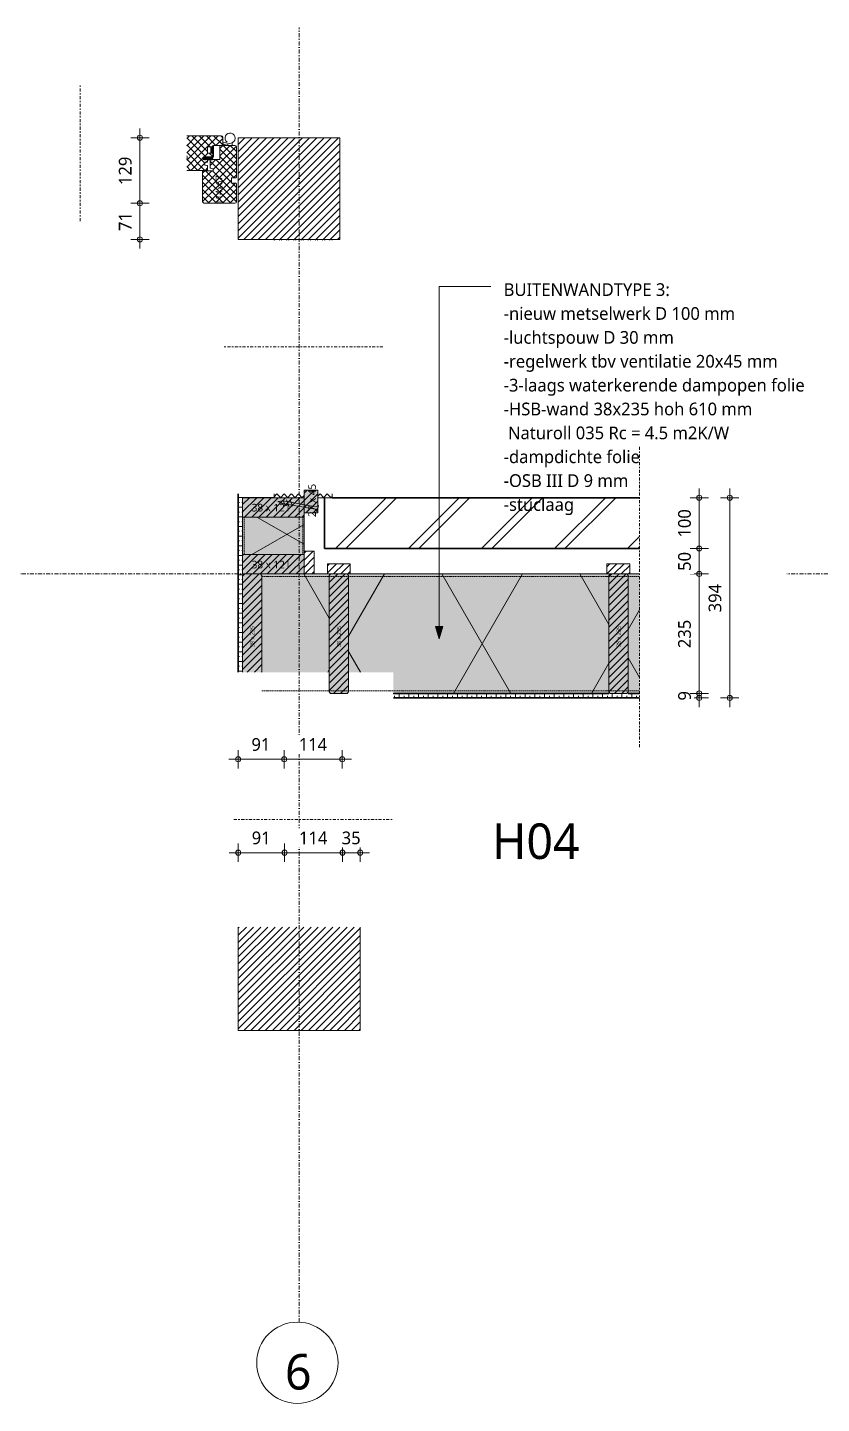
# Model space of a CAD drawing. Header units: millimetres. Extents: x 1789 to 13769, y 2055 to 27197.
# Drawn here: x 6927 to 8489, y 17776 to 20483 of the extents above; entities that cross this region are included whole.
import ezdxf

# ---------------------------------------------------------------- set-up
doc = ezdxf.new("R2010")
doc.units = ezdxf.units.MM
for name, pattern in [('MV_center', [15, 6, -3, 3, -3]), ('MV_hidden', [3.75, 2.5, -1.25]), ('MV_stramien', [16, 8, -4, 0, -4])]:
    doc.linetypes.add(name, pattern=pattern)
for name, color, linetype, lineweight in [('A-ANNO-DIMS', 211, 'Continuous', 13), ('A-ANNO-DIMS-10', 211, 'Continuous', 13), ('A-ANNO-NOTE', 131, 'Continuous', 18), ('A-DETL', 90, 'Continuous', 13), ('A-DETL-GENF', 92, 'Continuous', 18), ('A-DETL-MEDM', 33, 'Continuous', 18), ('G-ANNO-TEXT', 231, 'Continuous', 13)]:
    doc.layers.add(name, color=color, linetype=linetype, lineweight=lineweight)
doc.styles.add('Segoe UI', font='segoeui.ttf', dxfattribs={"height": 8})
doc.styles.add('Segoe UI_1', font='segoeui.ttf', dxfattribs={"height": 15})
doc.styles.add('Segoe UI_2', font='segoeui.ttf', dxfattribs={"height": 25})
doc.styles.add('Segoe UI_3', font='segoeui.ttf', dxfattribs={"height": 70})
doc.styles.add('Segoe UI_4', font='segoeui.ttf', dxfattribs={"height": 13})
doc.styles.add('Segoe UI_B', font='segoeui.ttf', dxfattribs={"height": 25})
doc.dimstyles.new('2_5_mm_1', dxfattribs={"dimscale": 304.8, "dimtxt": 26.184099, "dimasz": 0.032808, "dimexe": 0.059055, "dimexo": 0.0625, "dimgap": 0.029528, "dimtad": 1, "dimdec": 0, "dimzin": 0, "dimdsep": 46, "dimtxsty": 'Segoe UI_2', "dimblk1": 'DOTBLANK', "dimblk2": 'DOTBLANK', "dimsah": 1, "dimcen": 0.09, "dimdle": 0.059055, "dimazin": 0, "dimtfac": 1, "dimtdec": 4, "dimtix": 1, "dimtmove": 0, "dimatfit": 3, "dimfxl": 0.059055, "dimfxlon": 1, "dimtvp": 1, "dimtfill": 1, "dimtolj": 1, "dimtzin": 0, "dimarcsym": 2})
pattern_1 = [(45, (0, 0), (-7.071068, 7.071068), [])]
pattern_2 = [(45, (0, 0), (-7.071068, 7.071068), []), (135, (0, 0), (-7.071068, -7.071068), [])]

# ---------------------------------------------------------------- blocks, each defined once
blk = doc.blocks.new('42 isolatie - Type 1-3773430-Details Restauratie 1-10')
at = {"layer": 'A-DETL-GENF'}
h = blk.add_hatch(color=256, dxfattribs=at)
h.paths.add_polyline_path([(617.4, -0.8), (193.4, -0.8), (193.4, -235.8), (705.4, -235.8), (705.4, -42.5), (617.4, -42.5), (617.4, -3.6)])
h.paths.add_polyline_path([(155.4, -0.8), (133, -0.8), (133, -235.8), (155.4, -235.8), (155.4, -3.6)])
h.paths.add_polyline_path([(743.4, -42.5), (743.4, -235.8), (875.9, -235.8), (875.9, -42.5)])
at = {"layer": 'A-DETL-GENF', "lineweight": 13}
h = blk.add_hatch(dxfattribs=at)
h.set_pattern_fill('FP_18', color=256, style=0, pattern_type=2)
h.set_pattern_definition([(300, (-1986.72, -235.79), (-203.516, -117.5), []), (240, (-1986.72, -235.79), (-203.516, 117.5), [])])
h.paths.add_polyline_path([(617.4, -0.8), (193.4, -0.8), (193.4, -235.8), (705.4, -235.8), (705.4, -42.5), (617.4, -42.5), (617.4, -3.6)])
h.paths.add_polyline_path([(155.4, -0.8), (133, -0.8), (133, -235.8), (155.4, -235.8), (155.4, -3.6)])
h.paths.add_polyline_path([(743.4, -42.5), (743.4, -235.8), (875.9, -235.8), (875.9, -42.5)])
at = {"layer": 'A-DETL-GENF'}
for p, q in [((155.4, -0.8), (133, -0.8)), ((155.4, -0.8), (133, -0.8)), ((617.4, -0.8), (193.4, -0.8)), ((617.4, -0.8), (193.4, -0.8)), ((133, -235.8), (152.4, -235.8)), ((133, -235.8), (152.4, -235.8)), ((152.4, -235.8), (155.4, -235.8)), ((193.4, -235.8), (197.4, -235.8)), ((197.4, -235.8), (701.9, -235.8)), ((197.4, -235.8), (701.9, -235.8)), ((746.9, -235.8), (772.9, -235.8)), ((746.9, -235.8), (772.9, -235.8))]:
    blk.add_line(p, q, dxfattribs=at)
blk = doc.blocks.new('00 hout_rechthoekig_sls - SLS 38x235-V9-Details Restauratie 1-10')
at = {"layer": 'A-DETL-GENF'}
blk.add_hatch(color=256, dxfattribs=at).paths.add_polyline_path([(193.3, 38), (2.8, 38), (0, 35.2), (0, 2.8), (2.8, 0), (193.3, 0), (193.3, 35.2)])
at = {"layer": 'A-DETL-MEDM', "lineweight": 13}
h = blk.add_hatch(dxfattribs=at)
h.set_pattern_fill('FP_40', color=256, style=0, pattern_type=2)
h.set_pattern_definition([(135, (19408.322, -7349.97), (-7.071068, -7.071068), [])])
h.paths.add_polyline_path([(193.3, 38), (2.8, 38), (0, 35.2), (0, 2.8), (2.8, 0), (193.3, 0), (193.3, 35.2)])
at = {"layer": 'A-DETL-MEDM'}
for p, q in [((0, 35.2), (2.8, 38)), ((0, 35.2), (2.8, 38)), ((2.8, 38), (193.3, 38)), ((2.8, 0), (0, 2.8)), ((2.8, 0), (0, 2.8)), ((2.8, 0), (193.3, 0))]:
    blk.add_line(p, q, dxfattribs=at)
blk = doc.blocks.new('42 isolatie - Type 1-3775214-Details Restauratie 1-10')
at = {"layer": 'A-DETL-GENF'}
blk.add_hatch(color=256, dxfattribs=at).paths.add_polyline_path([(38.3, -121.8), (112.3, -121.8), (112.3, -0.8), (38.3, -0.8)])
at = {"layer": 'A-DETL-GENF', "lineweight": 13}
h = blk.add_hatch(dxfattribs=at)
h.set_pattern_fill('FP_41', color=256, style=0, pattern_type=2)
h.set_pattern_definition([(300, (12.83, -244.8), (-107.39, -62), []), (240, (12.83, -244.8), (-107.39, 62), [])])
h.paths.add_polyline_path([(38.3, -121.8), (112.3, -121.8), (112.3, -0.8), (38.3, -0.8)])
at = {"layer": 'A-DETL-GENF'}
for p, q in [((112.3, -0.8), (38.3, -0.8)), ((112.3, -0.8), (38.3, -0.8)), ((38.3, -121.8), (45.3, -121.8)), ((38.3, -121.8), (45.3, -121.8)), ((45.3, -121.8), (112.3, -121.8)), ((45.3, -121.8), (112.3, -121.8))]:
    blk.add_line(p, q, dxfattribs=at)
blk = doc.blocks.new('00 hout_rechthoekig_sls - SLS 38x121-4309788-Details Restauratie 1-10')
at = {"layer": 'A-DETL-GENF', "lineweight": 13}
blk.add_hatch(color=256, dxfattribs=at).paths.add_polyline_path([(121, 38), (0, 38), (0, 0), (121, 0)])
at = {"layer": 'A-DETL-MEDM', "lineweight": 13}
h = blk.add_hatch(dxfattribs=at)
h.set_pattern_fill('FP_42', color=256, style=0, pattern_type=2)
h.set_pattern_definition([(225, (7470.97, 19446.322), (7.071068, -7.071068), [])])
h.paths.add_polyline_path([(121, 38), (0, 38), (0, 0), (121, 0)])
at = {"layer": 'A-DETL-MEDM'}
for p, q in [((121, 38), (0, 38)), ((0, 38), (0, 0)), ((121, 38), (0, 38)), ((121, 0), (121, 38)), ((121, 0), (121, 38)), ((121, 0), (121, 38)), ((0, 0), (121, 0))]:
    blk.add_line(p, q, dxfattribs=at)
blk = doc.blocks.new('00 hout_rechthoekig_sls - SLS 38x121-V10-Details Restauratie 1-10')
at = {"layer": 'A-DETL-GENF', "lineweight": 13}
blk.add_hatch(color=256, dxfattribs=at).paths.add_polyline_path([(121, 38), (0, 38), (0, 0), (121, 0)])
at = {"layer": 'A-DETL-MEDM', "lineweight": 13}
h = blk.add_hatch(dxfattribs=at)
h.set_pattern_fill('FP_43', color=256, style=0, pattern_type=2)
h.set_pattern_definition([(225, (7470.97, 19558.322), (7.071068, -7.071068), [])])
h.paths.add_polyline_path([(121, 38), (0, 38), (0, 0), (121, 0)])
at = {"layer": 'A-DETL-MEDM'}
for p, q in [((121, 38), (0, 38)), ((0, 38), (0, 30)), ((121, 38), (0, 38)), ((0, 30), (0, 0)), ((121, 0), (121, 38)), ((121, 0), (121, 38)), ((121, 0), (121, 38)), ((0, 0), (59, 0)), ((59, 0), (121, 0))]:
    blk.add_line(p, q, dxfattribs=at)
blk = doc.blocks.new('NLRS_00_DI_maskeer - Type 1-4234663-Details Restauratie 1-10')
at = {"layer": 'A-DETL-GENF', "linetype": 'MV_center'}
blk.add_line((168, 0), (-100, 0), dxfattribs=at)
blk = doc.blocks.new('NLRS_00_DI_maskeer - Type 1-4234653-Details Restauratie 1-10')
at = {"layer": 'A-DETL-GENF', "linetype": 'MV_center'}
blk.add_line((-100, 0), (214, 0), dxfattribs=at)
blk = doc.blocks.new('00 hout_rechthoekig_sls - Vuren 27x45-4309790-Details Restauratie 1-10')
at = {"layer": 'A-DETL-GENF', "lineweight": 13}
blk.add_hatch(color=256, dxfattribs=at).paths.add_polyline_path([(0, 0), (45, 0), (45, 27), (0, 27)])
at = {"layer": 'A-DETL-MEDM', "lineweight": 13}
h = blk.add_hatch(dxfattribs=at)
h.set_pattern_fill('FP_48', color=256, style=0, pattern_type=2)
h.set_pattern_definition([(315, (-19528.33, 7497.97), (7.071068, 7.071068), [])])
h.paths.add_polyline_path([(0, 0), (45, 0), (45, 27), (0, 27)])
at = {"layer": 'A-DETL-MEDM'}
for p, q in [((45, 27), (0, 27)), ((0, 27), (0, 0)), ((45, 27), (0, 27)), ((0, 0), (45, 0)), ((45, 0), (45, 27)), ((45, 0), (45, 27)), ((45, 0), (45, 27))]:
    blk.add_line(p, q, dxfattribs=at)
blk = doc.blocks.new('28 schroef - 5_0x80-3186763-Details Restauratie 1-10')
at = {"layer": 'A-DETL-GENF', "lineweight": 13}
h = blk.add_hatch(dxfattribs=at)
h.set_pattern_fill('FP_49', color=256, style=0, pattern_type=2)
h.set_pattern_definition([(120, (0, 0), (-11.2583, -6.5), [])])
h.paths.add_polyline_path([(50, 6), (50, -6), (70, -6), (70, 6)])
h = blk.add_hatch(dxfattribs=at)
h.set_pattern_fill('FP_50', color=256, style=0, pattern_type=2)
h.set_pattern_definition([(120, (7.5, 0), (-11.2583, -6.5), [])])
h.paths.add_polyline_path([(50, 6), (50, -6), (70, -6), (70, 6)])
for p, q in [((0, 6), (0, -6)), ((5, 2.5), (0, 6)), ((70, 2.5), (5, 2.5)), ((80, 0), (70, 2.5)), ((0, -6), (5, -2.5)), ((5, -2.5), (70, -2.5)), ((70, -2.5), (80, 0))]:
    blk.add_line(p, q, dxfattribs=at)
blk = doc.blocks.new('NLRS_00_DI_maskeer - Type 1-4234652-Details Restauratie 1-10')
at = {"layer": 'A-DETL-GENF', "linetype": 'MV_center'}
blk.add_line((214, 0), (-100, 0), dxfattribs=at)
blk = doc.blocks.new('00 hout_rechthoekig_sls - SLS 38x235-V19-Details Restauratie 1-10')
at = {"layer": 'A-DETL-GENF'}
blk.add_hatch(color=256, dxfattribs=at).paths.add_polyline_path([(235, 35.2), (232.2, 38), (2.8, 38), (0, 35.2), (0, 2.8), (2.8, 0), (232.2, 0), (235, 2.8)])
at = {"layer": 'A-DETL-MEDM', "lineweight": 13}
h = blk.add_hatch(dxfattribs=at)
h.set_pattern_fill('FP_51', color=256, style=0, pattern_type=2)
h.set_pattern_definition([(135, (19408.322, -7520.435), (-7.071068, -7.071068), [])])
h.paths.add_polyline_path([(235, 35.2), (232.2, 38), (2.8, 38), (0, 35.2), (0, 2.8), (2.8, 0), (232.2, 0), (235, 2.8)])
at = {"layer": 'A-DETL-MEDM'}
for p, q in [((0, 35.2), (2.8, 38)), ((0, 35.2), (2.8, 38)), ((2.8, 38), (232.2, 38)), ((232.2, 38), (235, 35.2)), ((232.2, 38), (235, 35.2)), ((235, 35.2), (235, 2.8)), ((2.8, 0), (0, 2.8)), ((2.8, 0), (0, 2.8)), ((2.8, 0), (232.2, 0)), ((235, 2.8), (232.2, 0)), ((232.2, 0), (235, 2.8))]:
    blk.add_line(p, q, dxfattribs=at)
blk = doc.blocks.new('00 hout_rechthoekig_sls - SLS 38x235-V20-Details Restauratie 1-10')
at = {"layer": 'A-DETL-GENF'}
blk.add_hatch(color=256, dxfattribs=at).paths.add_polyline_path([(235, 2.8), (235, 35.2), (232.2, 38), (2.8, 38), (0, 35.2), (0, 2.8), (2.8, 0), (232.2, 0)])
at = {"layer": 'A-DETL-MEDM', "lineweight": 13}
h = blk.add_hatch(dxfattribs=at)
h.set_pattern_fill('FP_52', color=256, style=0, pattern_type=2)
h.set_pattern_definition([(135, (19408.322, -8070.479), (-7.071068, -7.071068), [])])
h.paths.add_polyline_path([(235, 2.8), (235, 35.2), (232.2, 38), (2.8, 38), (0, 35.2), (0, 2.8), (2.8, 0), (232.2, 0)])
at = {"layer": 'A-DETL-MEDM'}
for p, q in [((0, 35.2), (2.8, 38)), ((0, 35.2), (2.8, 38)), ((0, 2.8), (0, 35.2)), ((2.8, 38), (232.2, 38)), ((232.2, 38), (235, 35.2)), ((232.2, 38), (235, 35.2)), ((235, 35.2), (235, 2.8)), ((2.8, 0), (0, 2.8)), ((2.8, 0), (0, 2.8)), ((2.8, 0), (232.2, 0)), ((235, 2.8), (232.2, 0)), ((232.2, 0), (235, 2.8))]:
    blk.add_line(p, q, dxfattribs=at)
blk = doc.blocks.new('NLRS_00_DI_maskeer - Type 1-4234651-Details Restauratie 1-10')
at = {"layer": 'A-DETL-GENF', "linetype": 'MV_center'}
blk.add_line((-100, 0), (494, 0), dxfattribs=at)
blk = doc.blocks.new('DIMBLOCK128-Details Restauratie 1-10')
at = {"layer": 'A-ANNO-DIMS-10'}
for p, q in [((7341.5, 18860), (7341.5, 18878)), ((7432.5, 18860), (7432.5, 18878)), ((7323.5, 18860), (7432.5, 18860)), ((7341.5, 18860), (7341.5, 18842)), ((7432.5, 18860), (7432.5, 18842))]:
    blk.add_line(p, q, dxfattribs=at)
for centre in [(7341.5, 18860), (7432.5, 18860)]:
    blk.add_circle(centre, 5, dxfattribs=at)
at = {"layer": 'A-ANNO-DIMS-10', "color": 0, "insert": (7367.9, 18901.6), "char_height": 25, "width": 45.703, "attachment_point": 1, "line_spacing_factor": 1.142579, "style": 'Segoe UI_2', "bg_fill": 3, "box_fill_scale": 1.25, "bg_fill_color": 9, "bg_fill_true_color": 13158600, "bg_fill_transparency": 0}
blk.add_mtext('91', dxfattribs=at)
blk = doc.blocks.new('_DotBlank')
at = {"color": 0, "linetype": 'ByBlock', "lineweight": -2}
blk.add_line((-0.5, 0), (-1, 0), dxfattribs=at)
blk.add_circle((0, 0), 0.5, dxfattribs=at)
blk = doc.blocks.new('DIMBLOCK129-Details Restauratie 1-10')
at = {"layer": 'A-ANNO-DIMS-10'}
for p, q in [((7432.5, 18860), (7432.5, 18878)), ((7546.5, 18860), (7546.5, 18878)), ((7432.5, 18860), (7546.5, 18860)), ((7432.5, 18860), (7432.5, 18842)), ((7546.5, 18860), (7546.5, 18842))]:
    blk.add_line(p, q, dxfattribs=at)
for centre in [(7432.5, 18860), (7546.5, 18860)]:
    blk.add_circle(centre, 5, dxfattribs=at)
at = {"layer": 'A-ANNO-DIMS-10', "color": 0, "insert": (7460.9, 18901.6), "char_height": 25, "width": 68.555, "attachment_point": 1, "line_spacing_factor": 1.142579, "style": 'Segoe UI_2', "bg_fill": 3, "box_fill_scale": 1.25, "bg_fill_color": 9, "bg_fill_true_color": 13158600, "bg_fill_transparency": 0}
blk.add_mtext('114', dxfattribs=at)
blk = doc.blocks.new('DIMBLOCK130-Details Restauratie 1-10')
at = {"layer": 'A-ANNO-DIMS-10'}
for p, q in [((7546.5, 18860), (7546.5, 18878)), ((7581.5, 18860), (7581.5, 18878)), ((7546.5, 18860), (7599.5, 18860)), ((7546.5, 18860), (7546.5, 18842)), ((7581.5, 18860), (7581.5, 18842))]:
    blk.add_line(p, q, dxfattribs=at)
for centre in [(7546.5, 18860), (7581.5, 18860)]:
    blk.add_circle(centre, 5, dxfattribs=at)
at = {"layer": 'A-ANNO-DIMS-10', "color": 0, "insert": (7544.9, 18901.6), "char_height": 25, "width": 45.703, "attachment_point": 1, "line_spacing_factor": 1.142579, "style": 'Segoe UI_2', "bg_fill": 3, "box_fill_scale": 1.25, "bg_fill_color": 9, "bg_fill_true_color": 13158600, "bg_fill_transparency": 0}
blk.add_mtext('35', dxfattribs=at)
blk = doc.blocks.new('DIMBLOCK131-Details Restauratie 1-10')
at = {"layer": 'A-ANNO-DIMS-10'}
for p, q in [((7341, 19043.8), (7341, 19061.8)), ((7432, 19043.8), (7432, 19061.8)), ((7323, 19043.8), (7432, 19043.8)), ((7341, 19043.8), (7341, 19025.8)), ((7432, 19043.8), (7432, 19025.8))]:
    blk.add_line(p, q, dxfattribs=at)
for centre in [(7341, 19043.8), (7432, 19043.8)]:
    blk.add_circle(centre, 5, dxfattribs=at)
at = {"layer": 'A-ANNO-DIMS-10', "color": 0, "insert": (7367.4, 19085.4), "char_height": 25, "width": 45.703, "attachment_point": 1, "line_spacing_factor": 1.142579, "style": 'Segoe UI_2', "bg_fill": 3, "box_fill_scale": 1.25, "bg_fill_color": 9, "bg_fill_true_color": 13158600, "bg_fill_transparency": 0}
blk.add_mtext('91', dxfattribs=at)
blk = doc.blocks.new('DIMBLOCK132-Details Restauratie 1-10')
at = {"layer": 'A-ANNO-DIMS-10'}
for p, q in [((7432, 19043.8), (7432, 19061.8)), ((7546, 19043.8), (7546, 19061.8)), ((7432, 19043.8), (7564, 19043.8)), ((7432, 19043.8), (7432, 19025.8)), ((7546, 19043.8), (7546, 19025.8))]:
    blk.add_line(p, q, dxfattribs=at)
for centre in [(7432, 19043.8), (7546, 19043.8)]:
    blk.add_circle(centre, 5, dxfattribs=at)
at = {"layer": 'A-ANNO-DIMS-10', "color": 0, "insert": (7460.4, 19085.4), "char_height": 25, "width": 68.555, "attachment_point": 1, "line_spacing_factor": 1.142579, "style": 'Segoe UI_2', "bg_fill": 3, "box_fill_scale": 1.25, "bg_fill_color": 9, "bg_fill_true_color": 13158600, "bg_fill_transparency": 0}
blk.add_mtext('114', dxfattribs=at)
blk = doc.blocks.new('DIMBLOCK137-Details Restauratie 1-10')
at = {"layer": 'A-ANNO-DIMS-10'}
for p, q in [((7148.1, 20137.4), (7130.1, 20137.4)), ((7148.1, 20048.4), (7148.1, 20137.4)), ((7148.1, 20137.4), (7166.1, 20137.4)), ((7148.1, 20066.4), (7130.1, 20066.4)), ((7148.1, 20066.4), (7166.1, 20066.4))]:
    blk.add_line(p, q, dxfattribs=at)
for centre in [(7148.1, 20137.4), (7148.1, 20066.4)]:
    blk.add_circle(centre, 5, dxfattribs=at)
at = {"layer": 'A-ANNO-DIMS-10', "color": 0, "insert": (7106.5, 20082.8), "char_height": 25, "width": 45.703, "attachment_point": 1, "rotation": 90, "line_spacing_factor": 1.142579, "style": 'Segoe UI_2', "bg_fill": 3, "box_fill_scale": 1.25, "bg_fill_color": 9, "bg_fill_true_color": 13158600, "bg_fill_transparency": 0}
blk.add_mtext('71', dxfattribs=at)
blk = doc.blocks.new('DIMBLOCK138-Details Restauratie 1-10')
at = {"layer": 'A-ANNO-DIMS-10'}
for p, q in [((7148.1, 20137.4), (7148.1, 20284.4)), ((7148.1, 20266.4), (7130.1, 20266.4)), ((7148.1, 20266.4), (7166.1, 20266.4)), ((7148.1, 20137.4), (7130.1, 20137.4)), ((7148.1, 20137.4), (7166.1, 20137.4))]:
    blk.add_line(p, q, dxfattribs=at)
for centre in [(7148.1, 20266.4), (7148.1, 20137.4)]:
    blk.add_circle(centre, 5, dxfattribs=at)
at = {"layer": 'A-ANNO-DIMS-10', "color": 0, "insert": (7106.5, 20173.3), "char_height": 25, "width": 68.555, "attachment_point": 1, "rotation": 90, "line_spacing_factor": 1.142579, "style": 'Segoe UI_2', "bg_fill": 3, "box_fill_scale": 1.25, "bg_fill_color": 9, "bg_fill_true_color": 13158600, "bg_fill_transparency": 0}
blk.add_mtext('129', dxfattribs=at)
blk = doc.blocks.new('DIMBLOCK139-Details Restauratie 1-10')
at = {"layer": 'A-ANNO-DIMS-10'}
for p, q in [((8248.3, 19173.3), (8230.3, 19173.3)), ((8248.3, 19164.3), (8230.3, 19164.3)), ((8248.3, 19146.3), (8248.3, 19173.3)), ((8248.3, 19173.3), (8266.3, 19173.3)), ((8248.3, 19164.3), (8266.3, 19164.3))]:
    blk.add_line(p, q, dxfattribs=at)
for centre in [(8248.3, 19173.3), (8248.3, 19164.3)]:
    blk.add_circle(centre, 5, dxfattribs=at)
at = {"layer": 'A-ANNO-DIMS-10', "color": 0, "insert": (8206.6, 19159.3), "char_height": 25, "width": 22.852, "attachment_point": 1, "rotation": 90, "line_spacing_factor": 1.142579, "style": 'Segoe UI_2', "bg_fill": 3, "box_fill_scale": 1.25, "bg_fill_color": 9, "bg_fill_true_color": 13158600, "bg_fill_transparency": 0}
blk.add_mtext('9', dxfattribs=at)
blk = doc.blocks.new('DIMBLOCK140-Details Restauratie 1-10')
at = {"layer": 'A-ANNO-DIMS-10'}
for p, q in [((8248.3, 19408.3), (8230.3, 19408.3)), ((8248.3, 19173.3), (8248.3, 19408.3)), ((8248.3, 19408.3), (8266.3, 19408.3)), ((8248.3, 19173.3), (8230.3, 19173.3)), ((8248.3, 19173.3), (8266.3, 19173.3))]:
    blk.add_line(p, q, dxfattribs=at)
for centre in [(8248.3, 19408.3), (8248.3, 19173.3)]:
    blk.add_circle(centre, 5, dxfattribs=at)
at = {"layer": 'A-ANNO-DIMS-10', "color": 0, "insert": (8206.6, 19262.3), "char_height": 25, "width": 68.555, "attachment_point": 1, "rotation": 90, "line_spacing_factor": 1.142579, "style": 'Segoe UI_2', "bg_fill": 3, "box_fill_scale": 1.25, "bg_fill_color": 9, "bg_fill_true_color": 13158600, "bg_fill_transparency": 0}
blk.add_mtext('235', dxfattribs=at)
blk = doc.blocks.new('DIMBLOCK141-Details Restauratie 1-10')
at = {"layer": 'A-ANNO-DIMS-10'}
for p, q in [((8248.3, 19458.3), (8230.3, 19458.3)), ((8248.3, 19408.3), (8248.3, 19458.3)), ((8248.3, 19458.3), (8266.3, 19458.3)), ((8248.3, 19408.3), (8230.3, 19408.3)), ((8248.3, 19408.3), (8266.3, 19408.3))]:
    blk.add_line(p, q, dxfattribs=at)
for centre in [(8248.3, 19458.3), (8248.3, 19408.3)]:
    blk.add_circle(centre, 5, dxfattribs=at)
at = {"layer": 'A-ANNO-DIMS-10', "color": 0, "insert": (8206.6, 19414.3), "char_height": 25, "width": 45.703, "attachment_point": 1, "rotation": 90, "line_spacing_factor": 1.142579, "style": 'Segoe UI_2', "bg_fill": 3, "box_fill_scale": 1.25, "bg_fill_color": 9, "bg_fill_true_color": 13158600, "bg_fill_transparency": 0}
blk.add_mtext('50', dxfattribs=at)
blk = doc.blocks.new('DIMBLOCK142-Details Restauratie 1-10')
at = {"layer": 'A-ANNO-DIMS-10'}
for p, q in [((8248.3, 19458.3), (8248.3, 19576.3)), ((8248.3, 19558.3), (8230.3, 19558.3)), ((8248.3, 19558.3), (8266.3, 19558.3)), ((8248.3, 19458.3), (8230.3, 19458.3)), ((8248.3, 19458.3), (8266.3, 19458.3))]:
    blk.add_line(p, q, dxfattribs=at)
for centre in [(8248.3, 19558.3), (8248.3, 19458.3)]:
    blk.add_circle(centre, 5, dxfattribs=at)
at = {"layer": 'A-ANNO-DIMS-10', "color": 0, "insert": (8206.6, 19479.8), "char_height": 25, "width": 68.555, "attachment_point": 1, "rotation": 90, "line_spacing_factor": 1.142579, "style": 'Segoe UI_2', "bg_fill": 3, "box_fill_scale": 1.25, "bg_fill_color": 9, "bg_fill_true_color": 13158600, "bg_fill_transparency": 0}
blk.add_mtext('100', dxfattribs=at)
blk = doc.blocks.new('DIMBLOCK143-Details Restauratie 1-10')
at = {"layer": 'A-ANNO-DIMS-10'}
for p, q in [((8308.3, 19146.3), (8308.3, 19576.3)), ((8308.3, 19558.3), (8290.3, 19558.3)), ((8308.3, 19558.3), (8326.3, 19558.3)), ((8308.3, 19164.3), (8290.3, 19164.3)), ((8308.3, 19164.3), (8326.3, 19164.3))]:
    blk.add_line(p, q, dxfattribs=at)
for centre in [(8308.3, 19558.3), (8308.3, 19164.3)]:
    blk.add_circle(centre, 5, dxfattribs=at)
at = {"layer": 'A-ANNO-DIMS-10', "color": 0, "insert": (8266.6, 19332.8), "char_height": 25, "width": 68.555, "attachment_point": 1, "rotation": 90, "line_spacing_factor": 1.142579, "style": 'Segoe UI_2', "bg_fill": 3, "box_fill_scale": 1.25, "bg_fill_color": 9, "bg_fill_true_color": 13158600, "bg_fill_transparency": 0}
blk.add_mtext('394', dxfattribs=at)
blk = doc.blocks.new('00_GA_pijl - Type 1-3291577-Details Restauratie 1-10')
at = {"layer": 'A-ANNO-NOTE', "lineweight": 13}
blk.add_hatch(color=256, dxfattribs=at).paths.add_polyline_path([(-2.43, 0.7), (0, 0), (-2.43, -0.7)])
at = {"layer": 'A-ANNO-NOTE'}
for p, q in [((-2.43, 0.7), (-2.43, -0.7)), ((0, 0), (-2.43, 0.7)), ((-2.43, -0.7), (0, 0))]:
    blk.add_line(p, q, dxfattribs=at)

msp = doc.modelspace()

# ---------------------------------------------------------------- hatches: boundary and pattern name
at = {"layer": 'A-DETL-GENF', "lineweight": 13}
h = msp.add_hatch(dxfattribs=at)
h.set_pattern_fill('FP_21', color=250, style=0, pattern_type=2)
h.set_pattern_definition(pattern_2)
h.paths.add_polyline_path([(7240, 20202.2), (7279.4, 20202.2), (7280.2, 20202.6), (7280.8, 20203.3), (7281, 20204.2), (7281, 20210.6), (7280.8, 20211.1), (7280.2, 20211.6), (7276, 20212.7), (7276, 20217), (7280.2, 20218.2), (7280.8, 20218.6), (7281, 20219.1), (7280.9, 20223.4), (7272.5, 20223.4), (7272.6, 20228.4), (7291.9, 20228.4), (7292.5, 20228.8), (7292.8, 20229.1), (7293, 20229.9), (7293, 20234.1), (7290.5, 20234.1), (7290.5, 20236.1), (7281.2, 20236.1), (7281.2, 20248.4), (7290.5, 20248.4), (7290.5, 20250.4), (7293, 20250.4), (7293, 20251.4), (7309.9, 20251.4), (7310.5, 20251.8), (7310.8, 20252.1), (7311, 20252.9), (7310.9, 20267.9), (7310.6, 20268.7), (7310.1, 20269.3), (7309.5, 20269.8), (7308.7, 20270.1), (7308, 20270.2), (7240, 20270.2), (7240, 20230.8), (7240.4, 20230.2), (7240.9, 20229), (7241.1, 20227.7), (7240.9, 20226.3), (7240.4, 20225.1), (7240, 20224.6), (7240, 20218.5)])
h = msp.add_hatch(dxfattribs=at)
h.set_pattern_fill('FP_21', color=250, style=0, pattern_type=2)
h.set_pattern_definition(pattern_2)
h.paths.add_polyline_path([(7335, 20137.4), (7335.7, 20137.5), (7336.5, 20137.8), (7337.1, 20138.2), (7337.6, 20138.9), (7337.9, 20139.6), (7338, 20140.4), (7338, 20175.8), (7337.8, 20176.5), (7337.2, 20177.1), (7336.5, 20177.3), (7328, 20177.3), (7328, 20187.5), (7336.9, 20187.5), (7337.5, 20187.9), (7337.8, 20188.2), (7338, 20189), (7337.9, 20249.1), (7337.6, 20249.9), (7337.1, 20250.5), (7336.5, 20251), (7335.7, 20251.3), (7335, 20251.4), (7306.5, 20251.3), (7306, 20251.1), (7305.6, 20250.8), (7305.2, 20250.4), (7305, 20249.9), (7305, 20249.4), (7305, 20223.4), (7287.1, 20223.3), (7286.4, 20222.9), (7286, 20222.3), (7286, 20221.9), (7286, 20207.7), (7286.3, 20207), (7286.7, 20206.8), (7292, 20205.4), (7292, 20201.4), (7272.1, 20201.3), (7271.4, 20200.9), (7271.2, 20200.6), (7271, 20199.9), (7271, 20142.4), (7271.1, 20141.1), (7271.6, 20139.9), (7272.4, 20138.8), (7273.5, 20138), (7274.7, 20137.5), (7276, 20137.4)])
at = {"layer": 'A-DETL-GENF'}
msp.add_hatch(color=7, dxfattribs=at).paths.add_polyline_path([(7292.5, 20234.2), (7292.5, 20250.2), (7290.5, 20250.2), (7290.5, 20247.2), (7287.5, 20247.2), (7287.5, 20237.2), (7290.5, 20237.2), (7290.5, 20234.2)])
at = {"layer": 'A-DETL-GENF', "lineweight": 13}
h = msp.add_hatch(dxfattribs=at)
h.set_pattern_fill('FP_10', color=250, style=0, pattern_type=2)
h.set_pattern_definition(pattern_1)
h.paths.add_polyline_path([(7412, 20066.4), (7541, 20066.4), (7541, 20266.4), (7341, 20266.4), (7341, 20066.4), (7345.2, 20066.4)])
at = {"layer": 'A-DETL-GENF'}
h = msp.add_hatch(color=7, dxfattribs=at)
h.paths.add_polyline_path([(7281.6, 20221.7), (7281.8, 20222), (7281.8, 20223.4), (7283.6, 20223.4), (7286.9, 20223.8), (7288.3, 20224.4), (7288.3, 20223.4), (7290.9, 20223.4), (7290.9, 20224.6), (7288.5, 20225.9), (7289.2, 20226.2), (7290.9, 20226.8), (7290.9, 20228.4), (7272.6, 20228.4), (7272.6, 20227.4), (7274.3, 20224), (7275.4, 20223.4), (7277.1, 20223.4), (7276.4, 20224.1), (7274.8, 20224.5), (7273.7, 20227.5), (7276.5, 20227.5), (7277.1, 20225.9), (7280.9, 20225.6), (7281, 20221.8)])
h.paths.add_polyline_path([(7283.6, 20224), (7282.6, 20224.1), (7283.5, 20225), (7286.3, 20224.5), (7286.8, 20224.7), (7287, 20225), (7287.1, 20225.5), (7287.1, 20227.5), (7290.1, 20227.5), (7289.2, 20226.8), (7287.9, 20226.4), (7287.9, 20225.5), (7290.5, 20224.2), (7289.6, 20224.2), (7289.2, 20224.8), (7288.3, 20225.2), (7286.5, 20224.4)])
h.paths.add_polyline_path([(7286.3, 20225.2), (7283.8, 20225.8), (7283.8, 20227.5), (7286.3, 20227.5)])
h.paths.add_polyline_path([(7283, 20225.8), (7277.7, 20226.4), (7278.1, 20227.5), (7283, 20227.5)])
at = {"layer": 'A-DETL-GENF', "lineweight": 13}
h = msp.add_hatch(dxfattribs=at)
h.set_pattern_fill('FP_21', color=250, style=0, pattern_type=2)
h.set_pattern_definition(pattern_2)
h.paths.add_polyline_path([(7412.1, 20065), (7526, 20065), (7526, 20066.4), (7412, 20066.4), (7412, 20065)])
h = msp.add_hatch(dxfattribs=at)
h.set_pattern_fill('FP_39', color=250, style=0, pattern_type=2)
h.set_pattern_definition([(0, (0, 0), (0, 18.952), []), (0, (0, 9.476), (0, 18.952), [9.476, -4.738])])
h.paths.add_polyline_path([(7341.9, 19215), (7350, 19215), (7350, 19558.3), (7412, 19558.3), (7412, 19565.6), (7341, 19565.6), (7341, 19215)])
h = msp.add_hatch(dxfattribs=at)
h.set_pattern_fill('FP_21', color=250, style=0, pattern_type=2)
h.set_pattern_definition(pattern_2)
h.paths.add_polyline_path([(7471, 19558.3), (7471, 19565.6), (7412, 19565.6), (7412, 19558.3)])
h.paths.add_polyline_path([(7526, 19558.3), (7526, 19565.6), (7498, 19565.6), (7498, 19558.3)])
h = msp.add_hatch(dxfattribs=at)
h.set_pattern_fill('FP_25', color=57, style=0, pattern_type=2)
h.set_pattern_definition([(45, (0, 0), (-71.84205, 71.84205), []), (45, (20.32, 0), (-71.84205, 71.84205), [])])
h.paths.add_polyline_path([(8130.8, 19458.3), (8130.8, 19558.3), (7511, 19558.3), (7511, 19458.3), (7758.5, 19458.3)])
h = msp.add_hatch(dxfattribs=at)
h.set_pattern_fill('FP_10', color=250, style=0, pattern_type=2)
h.set_pattern_definition(pattern_1)
h.paths.add_polyline_path([(7471, 19408.3), (7491, 19408.3), (7491, 19453.3), (7471, 19453.3)])
h = msp.add_hatch(dxfattribs=at)
h.set_pattern_fill('FP_10', color=250, style=0, pattern_type=2)
h.set_pattern_definition(pattern_1)
h.paths.add_polyline_path([(7561.9, 19408.3), (7561.9, 19428.3), (7516.9, 19428.3), (7516.9, 19408.3)])
h = msp.add_hatch(dxfattribs=at)
h.set_pattern_fill('FP_10', color=250, style=0, pattern_type=2)
h.set_pattern_definition(pattern_1)
h.paths.add_polyline_path([(8111.4, 19408.3), (8111.4, 19428.3), (8066.4, 19428.3), (8066.4, 19408.3), (8108.5, 19408.3)])
h = msp.add_hatch(dxfattribs=at)
h.set_pattern_fill('FP_3', color=250, style=0, pattern_type=2)
h.set_pattern_definition([(90, (0, 0), (-19.05, 1e-15), []), (90, (9.525, 0), (-19.05, 1e-15), [9.525, -4.762])])
h.paths.add_polyline_path([(8070.5, 19164.3), (8130.8, 19164.3), (8130.8, 19173.3), (7646.5, 19173.3), (7646.5, 19164.3), (7758.5, 19164.3)])
h = msp.add_hatch(dxfattribs=at)
h.set_pattern_fill('FP_10', color=250, style=0, pattern_type=2)
h.set_pattern_definition(pattern_1)
h.paths.add_polyline_path([(7581.5, 18510.3), (7581.5, 18713.6), (7341.5, 18713.6), (7341.5, 18510.3)])

# ---------------------------------------------------------------- linework, layer by layer
at = {"layer": 'A-ANNO-NOTE'}
for p, q in [((7736.6, 19973.6), (7736.6, 19305.3)), ((7838.1, 19973.6), (7736.6, 19973.6))]:
    msp.add_line(p, q, dxfattribs=at)
at = {"layer": 'A-DETL', "linetype": 'MV_stramien', "lineweight": 18}
for p, q in [((7461.5, 17936.4), (7461.5, 20483.2)), ((8130.8, 19408.3), (2099, 19408.3)), ((8759, 19408.3), (8420.5, 19408.3))]:
    msp.add_line(p, q, dxfattribs=at)
at = {"layer": 'A-DETL', "lineweight": 18}
for p, q in [((7308, 20270.2), (7240, 20270.2)), ((7281.2, 20236.1), (7281.2, 20248.4)), ((7281.2, 20248.4), (7290.5, 20248.4)), ((7287.5, 20247.2), (7287.5, 20237.2)), ((7290.5, 20247.2), (7287.5, 20247.2)), ((7290.5, 20250.2), (7290.5, 20250.4)), ((7290.5, 20250.4), (7293, 20250.4)), ((7292.5, 20250.2), (7290.5, 20250.2)), ((7290.5, 20250.2), (7290.5, 20247.2)), ((7292.5, 20234.2), (7292.5, 20250.2)), ((7293, 20250.4), (7293, 20251.4)), ((7293, 20251.4), (7307, 20251.4)), ((7305, 20249.4), (7305, 20223.4)), ((7335, 20251.4), (7307, 20251.4)), ((7311.8, 20252.7), (7310.9, 20252.7)), ((7311, 20252.9), (7311, 20267.2)), ((7313.9, 20256.4), (7319.4, 20257.6)), ((7326.9, 20255.8), (7313.9, 20252.9)), ((7321, 20254.5), (7321, 20251.4)), ((7329.8, 20251.4), (7329.8, 20256.7)), ((7338, 20189), (7338, 20248.4)), ((7541, 20266.4), (7341, 20266.4)), ((7341, 20266.4), (7341, 20066.4)), ((7541, 20066.4), (7541, 20266.4)), ((7272.5, 20223.4), (7272.5, 20228.4)), ((7275.4, 20223.4), (7272.5, 20223.4)), ((7281, 20223.4), (7277.1, 20223.4)), ((7281, 20223.4), (7281, 20222)), ((7281, 20219.1), (7281, 20221.9)), ((7290.5, 20236.1), (7281.2, 20236.1)), ((7281.8, 20222), (7281.8, 20223.4)), ((7286, 20221.9), (7286, 20207.7)), ((7287.5, 20237.2), (7290.5, 20237.2)), ((7305, 20223.4), (7287.5, 20223.4)), ((7290.5, 20237.2), (7290.5, 20234.2)), ((7290.5, 20234.1), (7290.5, 20234.2)), ((7290.5, 20234.2), (7292.5, 20234.2)), ((7293, 20234.1), (7290.5, 20234.1)), ((7290.9, 20228.4), (7291.5, 20228.4)), ((7293, 20229.9), (7293, 20234.1)), ((7240, 20202.2), (7279, 20202.2)), ((7271, 20199.9), (7271, 20142.4)), ((7292, 20201.4), (7272.5, 20201.4)), ((7276, 20217), (7280.2, 20218.2)), ((7276, 20212.7), (7276, 20217)), ((7280.2, 20211.6), (7276, 20212.7)), ((7281, 20204.2), (7281, 20210.6)), ((7286.7, 20206.8), (7292, 20205.4)), ((7292, 20205.4), (7292, 20201.4)), ((7328, 20177.3), (7328, 20187.5)), ((7328, 20187.5), (7336.5, 20187.5)), ((7336.5, 20177.3), (7328, 20177.3)), ((7338, 20140.4), (7338, 20175.8)), ((7276, 20137.4), (7335, 20137.4)), ((7341, 20066.4), (7412, 20066.4)), ((7526, 20066.4), (7541, 20066.4)), ((7471, 19458.3), (7471, 19428.3)), ((7491, 19453.3), (7471, 19453.3)), ((7471, 19453.3), (7471, 19408.3)), ((7491, 19408.3), (7491, 19453.3)), ((7471, 19408.3), (7491, 19408.3)), ((7516.9, 19428.3), (7516.9, 19408.3)), ((7561.9, 19428.3), (7516.9, 19428.3)), ((7516.9, 19408.3), (7561.9, 19408.3)), ((7561.9, 19408.3), (7561.9, 19428.3)), ((8066.4, 19428.3), (8066.4, 19408.3)), ((8111.4, 19428.3), (8066.4, 19428.3)), ((8066.4, 19408.3), (8070.5, 19408.3)), ((8108.5, 19408.3), (8111.4, 19408.3)), ((8111.4, 19408.3), (8111.4, 19428.3)), ((7341.5, 18713.6), (7341.5, 18510.3)), ((7581.5, 18510.3), (7581.5, 18713.6)), ((7341.5, 18510.3), (7581.5, 18510.3))]:
    msp.add_line(p, q, dxfattribs=at)
at = {"layer": 'A-DETL', "lineweight": 35}
for p, q in [((7272.6, 20228.4), (7272.6, 20227.4)), ((7290.9, 20228.4), (7272.6, 20228.4)), ((7272.6, 20227.4), (7274.3, 20224)), ((7274.8, 20224.5), (7273.7, 20227.5)), ((7273.7, 20227.5), (7276.5, 20227.5)), ((7274.3, 20224), (7275.4, 20223.4)), ((7276.4, 20224.1), (7274.8, 20224.5)), ((7275.4, 20223.4), (7277.1, 20223.4)), ((7277.1, 20223.4), (7276.4, 20224.1)), ((7276.5, 20227.5), (7277.1, 20225.9)), ((7277.1, 20225.9), (7280.9, 20225.6)), ((7277.7, 20226.4), (7278.1, 20227.5)), ((7283, 20225.8), (7277.7, 20226.4)), ((7278.1, 20227.5), (7283, 20227.5)), ((7280.9, 20225.6), (7281, 20223.4)), ((7281.8, 20223.4), (7283.6, 20223.4)), ((7282.6, 20224.1), (7283.5, 20225)), ((7283.6, 20224), (7282.6, 20224.1)), ((7283, 20227.5), (7283, 20225.8)), ((7283.5, 20225), (7285.9, 20224.5)), ((7286.5, 20224.4), (7283.6, 20224)), ((7283.6, 20223.4), (7286.9, 20223.8)), ((7283.8, 20227.5), (7286.3, 20227.5)), ((7283.8, 20225.8), (7283.8, 20227.5)), ((7286.3, 20225.2), (7283.8, 20225.8)), ((7286.3, 20227.5), (7286.3, 20225.2)), ((7288.3, 20225.2), (7286.5, 20224.4)), ((7286.9, 20223.8), (7288.3, 20224.4)), ((7287.1, 20227.5), (7290.1, 20227.5)), ((7287.1, 20225.5), (7287.1, 20227.5)), ((7289.2, 20226.8), (7287.9, 20226.4)), ((7287.9, 20226.4), (7287.9, 20225.5)), ((7287.9, 20225.5), (7290.5, 20224.2)), ((7289.2, 20224.8), (7288.3, 20225.2)), ((7288.3, 20224.4), (7288.3, 20223.4)), ((7288.3, 20223.4), (7290.9, 20223.4)), ((7288.5, 20225.9), (7289.2, 20226.2)), ((7290.9, 20224.6), (7288.5, 20225.9)), ((7290.1, 20227.5), (7289.2, 20226.8)), ((7289.2, 20226.2), (7290.9, 20226.8)), ((7289.6, 20224.2), (7289.2, 20224.8)), ((7290.5, 20224.2), (7289.6, 20224.2)), ((7290.9, 20226.8), (7290.9, 20228.4)), ((7290.9, 20223.4), (7290.9, 20224.6)), ((7341, 19565.6), (7341, 19215)), ((7511, 19558.3), (7511, 19458.3)), ((8130.8, 19558.3), (7526, 19558.3)), ((7511, 19458.3), (8130.8, 19458.3)), ((8070.5, 19173.3), (7646.5, 19173.3)), ((7646.5, 19164.3), (8130.8, 19164.3)), ((8130.8, 19173.3), (8108.5, 19173.3))]:
    msp.add_line(p, q, dxfattribs=at)
at = {"layer": 'A-DETL'}
for p, q in [((7526, 20066.4), (7412, 20066.4)), ((7412, 20066.4), (7412, 20065)), ((7526, 20065), (7526, 20066.4)), ((7412, 19565.6), (7412, 19558.3)), ((7412, 19558.3), (7471, 19558.3)), ((7498, 19558.3), (7526, 19558.3)), ((7526, 19558.3), (7526, 19565.6))]:
    msp.add_line(p, q, dxfattribs=at)
at = {"layer": 'A-DETL', "linetype": 'MV_hidden', "lineweight": 18}
for p, q in [((7352.8, 19520.3), (7352.8, 19446.3)), ((7468.4, 19446.3), (7468.4, 19520.3)), ((7388, 19403.3), (8130.8, 19403.3)), ((7388, 19178.1), (8130.8, 19178.1))]:
    msp.add_line(p, q, dxfattribs=at)
at = {"layer": 'A-DETL', "lineweight": 18}
msp.add_circle((7457.7, 17856.5), 80, dxfattribs=at)
for centre, radius, start, end in [((7325.4, 20265.7), 10, 278.5367, 233.6564), ((7307, 20249.4), 2, 90, 180), ((7308, 20267.2), 3, 0.0091, 90.0068), ((7309.5, 20252.9), 1.5, 270.0166, 0.0091), ((7311, 20269.5), 13.4, 270, 282.5426), ((7311.8, 20262.7), 10, 270, 282.5426), ((7335, 20248.4), 3, 0, 90), ((7236, 20227.7), 5.15, 322.4611, 37.5389), ((7280, 20219.1), 1, 285.0151, 0.0087), ((7281.4, 20222), 0.394, 180.0087, 0), ((7287.5, 20221.9), 1.5, 90, 180), ((7291.5, 20229.9), 1.5, 270.0087, 0.0087), ((7272.5, 20199.9), 1.5, 90, 180), ((7279, 20204.2), 2, 270.0062, 0.0087), ((7280, 20210.6), 1, 0.0087, 75.0087), ((7287, 20207.7), 1, 180, 255), ((7336.5, 20189), 1.5, 270, 0), ((7336.5, 20175.8), 1.5, 360, 90), ((7276, 20142.4), 5, 180, 270), ((7335, 20140.4), 3, 270, 0)]:
    msp.add_arc(centre, radius, start, end, dxfattribs=at)
at = {"layer": 'A-DETL', "lineweight": 35}
msp.add_arc((7286.1, 20225.4), 1, 256.7595, 3.2405, dxfattribs=at)

# ---------------------------------------------------------------- block references
at = {"layer": 'A-ANNO-NOTE', "xscale": 10, "yscale": 10, "zscale": 10, "rotation": 269.9999999999997}
msp.add_blockref('00_GA_pijl - Type 1-3291577-Details Restauratie 1-10', (7736.6, 19280.9), dxfattribs=at)
at = {"layer": 'A-DETL-GENF', "linetype": 'MV_center'}
for name, p, rotation in [('NLRS_00_DI_maskeer - Type 1-4234663-Details Restauratie 1-10', (7030.3, 20270.2), 270), ('NLRS_00_DI_maskeer - Type 1-4234653-Details Restauratie 1-10', (7526, 19855.3), 180), ('NLRS_00_DI_maskeer - Type 1-4234651-Details Restauratie 1-10', (8130.8, 19558.3), 270), ('NLRS_00_DI_maskeer - Type 1-4234652-Details Restauratie 1-10', (7546.5, 18925.3), 180)]:
    msp.add_blockref(name, p, dxfattribs=dict(at, rotation=rotation))
at = {"layer": 'A-DETL-GENF', "lineweight": 13, "rotation": 170.0000000000013}
msp.add_blockref('28 schroef - 5_0x80-3186763-Details Restauratie 1-10', (7498, 19537.2), dxfattribs=at)
at = {"layer": 'A-DETL-GENF'}
for name, p, rotation in [('42 isolatie - Type 1-3775214-Details Restauratie 1-10', (7349.2, 19408), 90), ('42 isolatie - Type 1-3773430-Details Restauratie 1-10', (8263.8, 19172.5), 180)]:
    msp.add_blockref(name, p, dxfattribs=dict(at, rotation=rotation))
at = {"layer": 'A-DETL-MEDM', "lineweight": 13}
for name, p, rotation in [('00 hout_rechthoekig_sls - Vuren 27x45-4309790-Details Restauratie 1-10', (7498, 19528.3), 90.00000000000111), ('00 hout_rechthoekig_sls - SLS 38x121-V10-Details Restauratie 1-10', (7471, 19558.3), 180), ('00 hout_rechthoekig_sls - SLS 38x121-4309788-Details Restauratie 1-10', (7471, 19446.3), 180)]:
    msp.add_blockref(name, p, dxfattribs=dict(at, rotation=rotation))
at = {"layer": 'A-DETL-MEDM', "rotation": 270}
for name, p in [('00 hout_rechthoekig_sls - SLS 38x235-V9-Details Restauratie 1-10', (7350, 19408.3)), ('00 hout_rechthoekig_sls - SLS 38x235-V19-Details Restauratie 1-10', (7520.4, 19408.3)), ('00 hout_rechthoekig_sls - SLS 38x235-V20-Details Restauratie 1-10', (8070.5, 19408.3))]:
    msp.add_blockref(name, p, dxfattribs=at)

# ---------------------------------------------------------------- texts
at = {"layer": 'A-ANNO-NOTE', "lineweight": 13, "attachment_point": 1, "rotation": 90}
for s, insert, char_height, width, style in [('27 x 45', (7479.2, 19520.3), 15, 80.97, 'Segoe UI_1'), ('38 x 235', (7365.2, 19264.4), 8, 55.316, 'Segoe UI'), ('38 x 235', (7535.6, 19264.4), 8, 55.316, 'Segoe UI'), ('38 x 235', (8085.7, 19264.4), 8, 55.316, 'Segoe UI')]:
    msp.add_mtext(s, dxfattribs=dict(at, insert=insert, char_height=char_height, width=width, style=style))
at = {"layer": 'A-ANNO-NOTE', "lineweight": 13, "char_height": 15, "width": 94.599, "attachment_point": 1, "style": 'Segoe UI_1'}
for insert in [(7367.9, 19546.2), (7367.9, 19434.2)]:
    msp.add_mtext('38 x 121', dxfattribs=dict(at, insert=insert))
at = {"layer": 'G-ANNO-TEXT', "color": 7, "insert": (7297.2, 20134.6), "char_height": 13, "width": 74.557, "attachment_point": 1, "rotation": 90, "style": 'Segoe UI_4'}
msp.add_mtext('114x67', dxfattribs=at)
at = {"layer": 'G-ANNO-TEXT', "color": 7, "attachment_point": 1}
for s, insert, char_height, width, style in [('BUITENWANDTYPE 3:', (7863.5, 19980.1), 25, 436.118, 'Segoe UI_B'), ('-nieuw metselwerk D 100 mm', (7863.5, 19933.1), 25, 561.983, 'Segoe UI_2'), ('-luchtspouw D 30 mm', (7863.5, 19886.1), 25, 416.877, 'Segoe UI_2'), ('-regelwerk tbv ventilatie 20x45 mm', (7863.5, 19839.2), 25, 663.797, 'Segoe UI_2'), ('-3-laags waterkerende dampopen folie', (7863.5, 19792.2), 25, 730.337, 'Segoe UI_2'), ('-HSB-wand 38x235 hoh 610 mm', (7863.5, 19745.3), 25, 611.688, 'Segoe UI_2'), (' Naturoll 035 Rc = 4.5 m2K/W', (7863.5, 19698.3), 25, 565.19, 'Segoe UI_2'), ('-dampdichte folie', (7863.5, 19651.3), 25, 334.304, 'Segoe UI_2'), ('-OSB III D 9 mm', (7863.5, 19604.4), 25, 303.84, 'Segoe UI_2'), ('-stuclaag', (7863.5, 19557.4), 25, 170.759, 'Segoe UI_2'), ('H04', (7840.8, 18917.5), 70, 218.059, 'Segoe UI_3'), ('6', (7433.4, 17873.8), 70, 65.738, 'Segoe UI_3')]:
    msp.add_mtext(s, dxfattribs=dict(at, insert=insert, char_height=char_height, width=width, style=style))

# ---------------------------------------------------------------- dimensions: what is measured, and where the dimension line sits
at = {"layer": 'A-ANNO-DIMS'}
for base, p1, p2, override, picture, middle in [((7148.1, 20137.4), (7166.1, 20066.4), (7166.1, 20137.4), {"dimpost": '<>', "dimfxl": 71}, 'DIMBLOCK137-Details Restauratie 1-10', (7126.4, 20101.9)), ((8248.3, 19173.3), (8230.3, 19164.3), (8230.3, 19173.3), {"dimpost": '<>', "dimfxl": 9}, 'DIMBLOCK139-Details Restauratie 1-10', (8226.3, 19168.8))]:
    dim = msp.add_linear_dim(base=base, p1=p1, p2=p2, angle=90, dimstyle='2_5_mm_1', override=override, dxfattribs=at)
    dim.commit()
    dim.dimension.update_dxf_attribs({"geometry": picture, "text_midpoint": middle})
for base, p1, p2, override, picture, middle in [((7432, 19043.8), (7341, 19061.8), (7432, 19061.8), {"dimpost": '<>', "dimfxl": 91}, 'DIMBLOCK131-Details Restauratie 1-10', (7386.5, 19065.8)), ((7432.5, 18860), (7341.5, 18842), (7432.5, 18878), {"dimpost": '<>', "dimfxl": 97.862148}, 'DIMBLOCK128-Details Restauratie 1-10', (7387, 18882))]:
    dim = msp.add_linear_dim(base=base, p1=p1, p2=p2, dimstyle='2_5_mm_1', override=override, dxfattribs=at)
    dim.commit()
    dim.dimension.update_dxf_attribs({"geometry": picture, "text_midpoint": middle})

# ---------------------------------------------------------------- next in the draw order: dimensions: what is measured, and where the dimension line sits
for base, p1, p2, override, picture, middle in [((7148.1, 20266.4), (7166.1, 20137.4), (7166.1, 20266.4), {"dimpost": '<>', "dimfxl": 129}, 'DIMBLOCK138-Details Restauratie 1-10', (7126.1, 20201.9)), ((8248.3, 19408.3), (8230.3, 19173.3), (8230.3, 19408.3), {"dimpost": '<>', "dimfxl": 235}, 'DIMBLOCK140-Details Restauratie 1-10', (8226.3, 19290.8))]:
    dim = msp.add_linear_dim(base=base, p1=p1, p2=p2, angle=90, dimstyle='2_5_mm_1', override=override, dxfattribs=at)
    dim.commit()
    dim.dimension.update_dxf_attribs({"geometry": picture, "text_midpoint": middle})
for base, p1, p2, picture, middle in [((7546, 19043.8), (7432, 19061.8), (7546, 19061.8), 'DIMBLOCK132-Details Restauratie 1-10', (7489, 19065.6)), ((7546.5, 18860), (7432.5, 18878), (7546.5, 18878), 'DIMBLOCK129-Details Restauratie 1-10', (7489.5, 18881.8))]:
    dim = msp.add_linear_dim(base=base, p1=p1, p2=p2, dimstyle='2_5_mm_1', override={"dimpost": '<>', "dimfxl": 114}, dxfattribs=at)
    dim.commit()
    dim.dimension.update_dxf_attribs({"geometry": picture, "text_midpoint": middle})

# ---------------------------------------------------------------- next in the draw order: dimensions: what is measured, and where the dimension line sits
dim = msp.add_linear_dim(base=(8248.3, 19458.3), p1=(8230.3, 19408.3), p2=(8230.3, 19458.3), angle=90, dimstyle='2_5_mm_1', override={"dimpost": '<>', "dimfxl": 50}, dxfattribs=at)
dim.commit()
dim.dimension.update_dxf_attribs({"geometry": 'DIMBLOCK141-Details Restauratie 1-10', "text_midpoint": (8226.3, 19433.3)})
dim = msp.add_linear_dim(base=(7581.5, 18860), p1=(7546.5, 18878), p2=(7581.5, 18842), dimstyle='2_5_mm_1', override={"dimpost": '<>', "dimfxl": 50.209561}, dxfattribs=at)
dim.commit()
dim.dimension.update_dxf_attribs({"geometry": 'DIMBLOCK130-Details Restauratie 1-10', "text_midpoint": (7564, 18881.9)})

# ---------------------------------------------------------------- next in the draw order: dimensions: what is measured, and where the dimension line sits
dim = msp.add_linear_dim(base=(8248.3, 19558.3), p1=(8230.3, 19458.3), p2=(8230.3, 19558.3), angle=90, dimstyle='2_5_mm_1', override={"dimpost": '<>', "dimfxl": 100}, dxfattribs=at)
dim.commit()
dim.dimension.update_dxf_attribs({"geometry": 'DIMBLOCK142-Details Restauratie 1-10', "text_midpoint": (8226.3, 19508.3)})

# ---------------------------------------------------------------- next in the draw order: dimensions: what is measured, and where the dimension line sits
dim = msp.add_linear_dim(base=(8308.3, 19558.3), p1=(8290.3, 19164.3), p2=(8290.3, 19558.3), angle=90, dimstyle='2_5_mm_1', override={"dimpost": '<>', "dimfxl": 394}, dxfattribs=at)
dim.commit()
dim.dimension.update_dxf_attribs({"geometry": 'DIMBLOCK143-Details Restauratie 1-10', "text_midpoint": (8286.3, 19361.3)})

doc.saveas('drawing.dxf')
